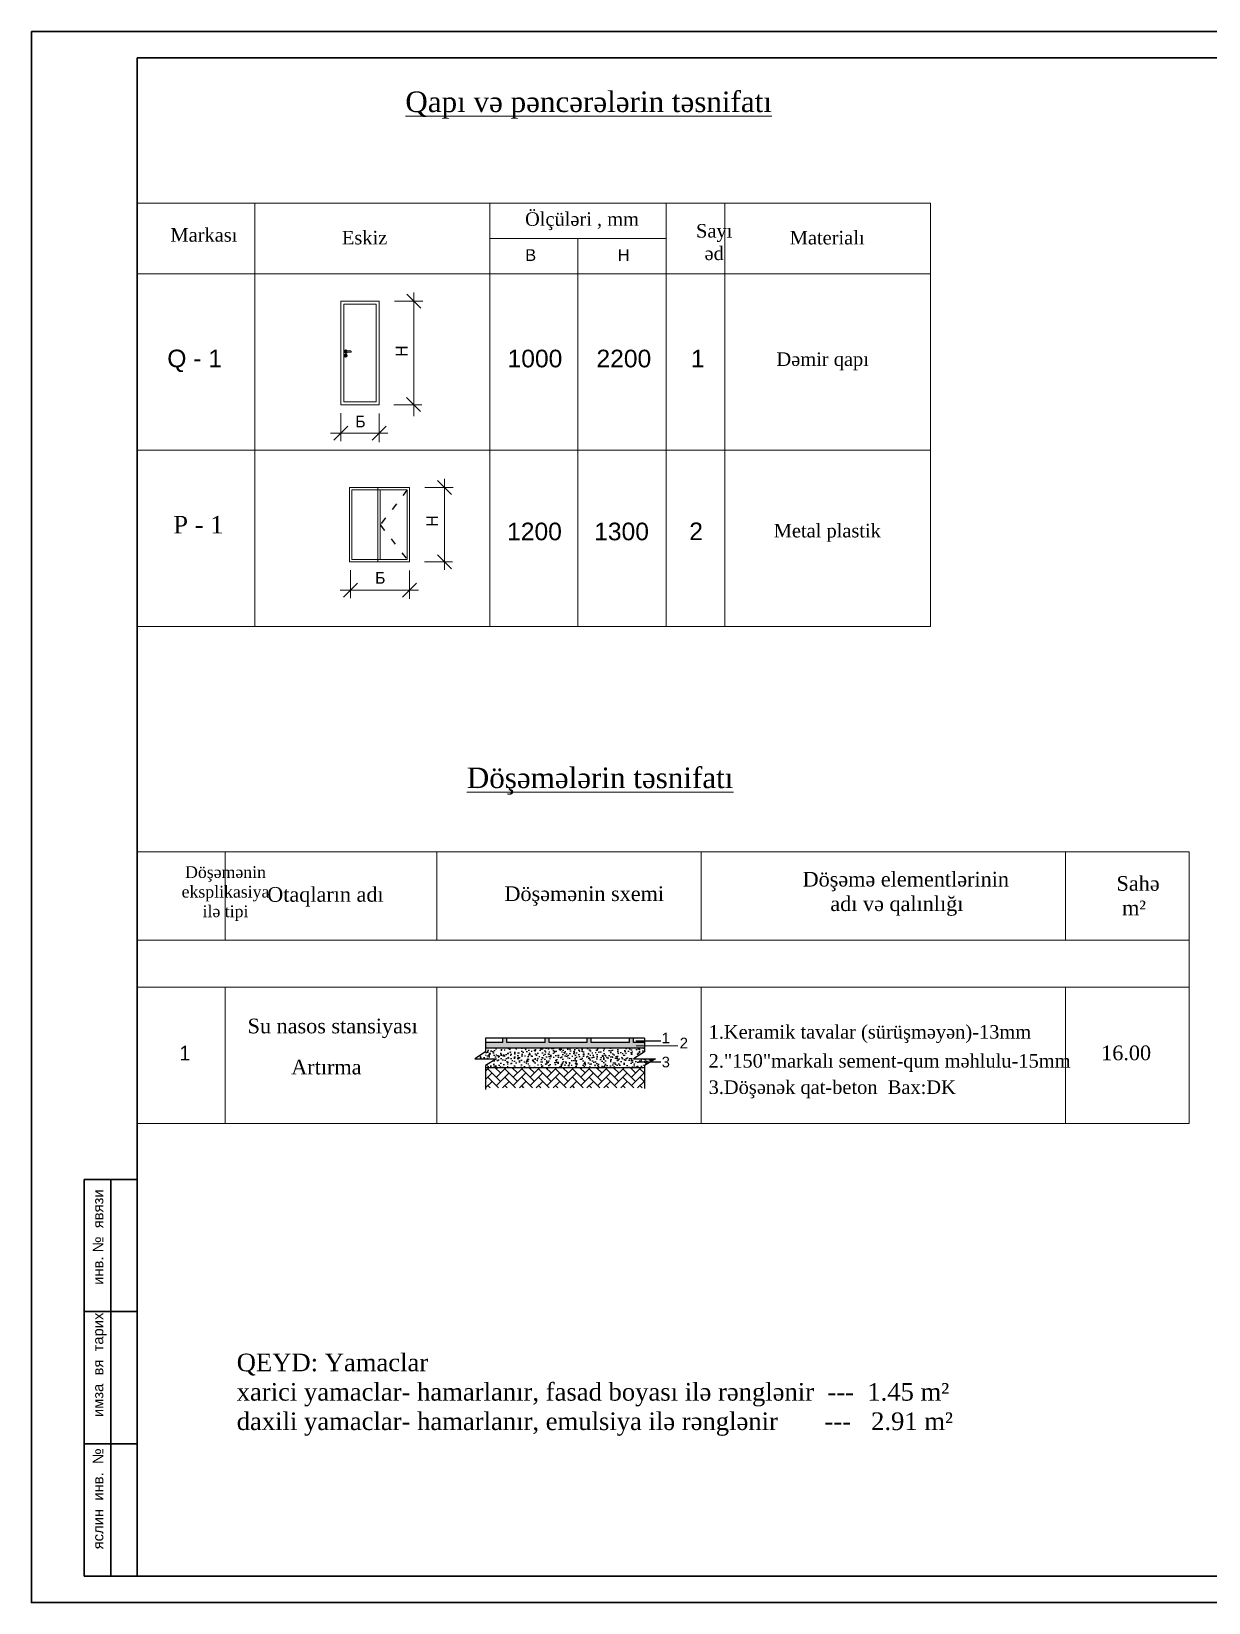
# Model space of a CAD drawing. Header units: millimetres. Extents: x 120281 to 1416367021, y -641565767 to 918373.
# Drawn here: x 586584 to 606616, y 874053 to 900783 of the extents above; entities that cross this region are included whole.
import ezdxf

# ---------------------------------------------------------------- set-up
doc = ezdxf.new("R2010")
doc.units = ezdxf.units.MM
doc.linetypes.add('ACAD_ISO03W100', pattern=[30, 12, -18])
for name, color, linetype, lineweight in [('аракясмя', 130, 'Continuous', 20), ('окна', 150, 'Continuous', 15), ('перегородка', 130, 'Continuous', 20), ('перегородка_Ном._пера__1', 7, 'Continuous', 15), ('размер', 90, 'Continuous', 40), ('размер2', 210, 'Continuous', 15)]:
    doc.layers.add(name, color=color, linetype=linetype, lineweight=lineweight)
doc.styles.add('Arial AzLat', font='AZLTM.TTF', dxfattribs={"height": 300})
doc.styles.get("Standard").update_dxf_attribs({"font": 'arial.ttf'})
doc.styles.add('Times New  Roman', font='times.ttf')

# ---------------------------------------------------------------- blocks, each defined once
blk = doc.blocks.new('ручка дверная 2')
at = {"layer": 'перегородка', "color": 0}
for p, q in [((109711, -1632), (109704, -1632)), ((109711, -1638), (109704, -1638)), ((109720, -1623), (109720, -1616)), ((109720, -1647), (109720, -1654)), ((109726, -1623), (109726, -1616)), ((109726, -1647), (109726, -1654)), ((109735, -1632), (109742, -1632)), ((109735, -1638), (109742, -1638)), ((109837, -1530), (109745, -1530)), ((109745, -1555), (109837, -1555))]:
    blk.add_line(p, q, dxfattribs=at)
for centre, radius in [((109723, -1635), 34.9), ((109697, -1635), 7.1), ((109723, -1543), 12.7), ((109723, -1635), 12.7), ((109723, -1609), 7.1), ((109723, -1660), 7.1), ((109748, -1635), 7.1)]:
    blk.add_circle(centre, radius, dxfattribs=at)
for centre, radius, start, end in [((109723, -1543), 38.1, 19.6514, 340.3603), ((109723, -1543), 25.4, 30.3431, 329.7554), ((109723, -1635), 25.4, 106.4412, 164.0789), ((109723, -1635), 25.4, 195.2407, 254.2093), ((109723, -1635), 25.4, 16.12, 74.0884), ((109723, -1635), 25.4, 286.2342, 343.9047), ((109837, -1543), 12.7, 270, 90)]:
    blk.add_arc(centre, radius, start, end, dxfattribs=at)
blk = doc.blocks.new('_Oblique')
at = {"color": 0, "linetype": 'ByBlock', "lineweight": -2}
blk.add_line((-0.5, -0.5), (0.5, 0.5), dxfattribs=at)

msp = doc.modelspace()

# ---------------------------------------------------------------- hatches: boundary and pattern name
at = {"layer": 'размер', "lineweight": 25}
h = msp.add_hatch(dxfattribs=at)
h.set_pattern_fill('AR-CONC', color=0, scale=0.9, style=0)
h.set_pattern_definition([(50, (1163091.54, 5650878.83), (163.966202, -14.345177), [17.145, -188.595]), (355, (1163091.54, 5650878.83), (-31.719079, 171.951161), [13.716, -150.876526]), (100.4514447, (1163105.2, 5650877.63), (132.2471224, 157.6059767), [14.571008, -160.28122]), (46.1842, (1163091.54, 5650924.55), (243.971137, -37.838095), [25.7175, -282.8925]), (96.6355576, (1163111.87, 5650921.4), (213.663721, 222.683512), [21.856521, -240.422047]), (351.184151, (1163091.54, 5650924.55), (213.66372, 222.683512), [20.57397, -226.313759]), (21, (1163114.4, 5650913.12), (136.452952, -92.0386784), [17.145, -188.595]), (326, (1163114.4, 5650913.12), (55.6218255, 165.7691695), [13.716, -150.876]), (71.451445, (1163125.77, 5650905.45), (192.0747774, 73.730492), [14.571008, -160.280944]), (37.5, (1163091.536, 5650878.83), (2.7797429, 76.099535), [0, -149.0472, 0, -153.162, 0, -151.4475]), (7.5, (1163091.54, 5650878.83), (60.1376963, 90.1625173), [0, -87.3252, 0, -145.6182, 0, -57.7215]), (327.5, (1163040.56, 5650878.83), (122.03153565, -5.1558696), [0, -57.15, 0, -178.308, 0, -236.601]), (317.5, (1163017.7, 5650878.83), (133.3162632, 22.883842), [0, -74.295, 0, -118.4148, 0, -168.021])])
h.paths.add_polyline_path([(597016.97169, 883420.61296), (597016.97169, 883486.36715), (594311.69083, 883486.36715), (594311.69083, 883420.61296), (594127.22599, 883304.59734), (594496.15567, 883304.59734), (594311.69083, 883188.58171), (594311.69083, 883152.75816), (597016.97169, 883152.75816), (597016.97169, 883188.58171), (597201.43653, 883304.59734), (596832.50684, 883304.59734)])
h = msp.add_hatch(dxfattribs=at)
h.set_pattern_fill('AR-SAND', color=0, style=0)
h.set_pattern_definition([(37.5, (137580.338, 691251.477), (-1.6000313, 48.9413237), [0, -38.608, 0, -43.18, 0, -41.275]), (7.5, (137580.34, 691251.48), (44.952328, 71.68251), [0, -20.828, 0, -34.798, 0, -13.335]), (327.5, (137549.096, 691251.477), (79.099237, 0.1437185), [0, -12.7, 0, -45.72, 0, -59.69]), (317.5, (137549.096, 691251.48), (76.355645, 22.292932), [0, -6.35, 0, -29.972, 0, -34.29])])
h.paths.add_polyline_path([(597016.97169, 883486.36715), (597016.97169, 883579.17965), (596828.43168, 883579.17965), (596828.43168, 883653.42965), (596761.8568, 883653.42965), (596761.8568, 883579.17965), (596110.37341, 883579.17965), (596110.37341, 883653.42965), (596043.79853, 883653.42965), (596043.79853, 883579.17965), (595392.31513, 883579.17965), (595392.31513, 883653.42965), (595325.74025, 883653.42965), (595325.74025, 883579.17965), (594674.25686, 883579.17965), (594674.25686, 883653.42965), (594607.68198, 883653.42965), (594607.68198, 883579.17965), (594311.69083, 883579.17965), (594311.69083, 883486.36715)])
h = msp.add_hatch(dxfattribs=at)
h.set_pattern_fill('AR-HBONE', color=0, style=0)
h.set_pattern_definition([(45, (137580.34, 691747.79), (1e-14, 143.684098), [304.8, -101.6]), (135, (137652.18, 691819.63), (1e-14, 143.684098), [304.8, -101.6])])
h.paths.add_polyline_path([(594311.69083, 883152.75816), (594311.69083, 882808.63682), (597016.97169, 882808.63682), (597016.97169, 883152.75816)])

# ---------------------------------------------------------------- linework, layer by layer
at = {"color": 0, "linetype": 'ACAD_ISO03W100', "ltscale": 10}
msp.add_lwpolyline([(592977.32542, 892981.36841), (592519.6836, 892389.17433), (592977.32542, 891796.98025)], dxfattribs=at)
at = {"layer": 'аракясмя', "color": 0, "lineweight": 20}
for p, q in [((588383.65103, 897858.94082), (588383.65103, 893658.94082)), ((588383.65103, 897858.94082), (601883.65103, 897858.94082)), ((590383.65103, 897858.94082), (590383.65103, 893658.94082)), ((594383.65103, 897858.94082), (594383.65103, 893658.94082)), ((597383.65103, 897858.94082), (597383.65103, 893658.94082)), ((598383.65103, 897858.94082), (598383.65103, 893658.94082)), ((601883.65103, 897858.94082), (601883.65103, 893658.94082)), ((595883.65103, 897258.94082), (595883.65103, 893658.94082)), ((588383.65103, 896658.94082), (601883.65103, 896658.94082)), ((588383.65103, 893658.94082), (601883.65103, 893658.94082)), ((588383.65103, 893658.94082), (588383.65103, 890658.94082)), ((588383.65103, 893658.94082), (601883.65103, 893658.94082)), ((590383.65103, 893658.94082), (590383.65103, 890658.94082)), ((594383.65103, 893658.94082), (594383.65103, 890658.94082)), ((595883.65103, 893658.94082), (595883.65103, 890658.94082)), ((597383.65103, 893658.94082), (597383.65103, 890658.94082)), ((598383.65103, 893658.94082), (598383.65103, 890658.94082)), ((601883.65103, 893658.94082), (601883.65103, 890658.94082)), ((588383.65103, 890658.94082), (601883.65103, 890658.94082)), ((588383.65103, 890658.94082), (601883.65103, 890658.94082)), ((588383.65103, 890658.94082), (601883.65103, 890658.94082)), ((588383.65103, 886824.23312), (606283.65103, 886824.23312)), ((588383.65103, 886824.23312), (588383.65103, 882201.57197)), ((589883.65103, 886824.23312), (589883.65103, 885324.6978)), ((593483.48596, 886824.23312), (593483.48596, 885324.6978)), ((597983.76453, 886824.23312), (597983.76453, 885324.6978)), ((604183.65103, 886824.23312), (604183.65103, 885324.6978)), ((606283.65103, 886824.23312), (606283.65103, 882201.57197)), ((588383.65103, 885324.6978), (606283.65103, 885324.6978)), ((588383.65103, 884524.6978), (606283.65103, 884524.6978)), ((589883.65103, 884524.6978), (589883.65103, 882201.57197)), ((593483.48596, 884524.6978), (593483.48596, 882201.57197)), ((597983.76453, 884524.6978), (597983.76453, 882201.57197)), ((604183.65103, 884524.6978), (604183.65103, 882201.57197)), ((596874.47195, 883524.56944), (597585.78634, 883524.56944)), ((588383.65103, 882201.57197), (606283.65103, 882201.57197))]:
    msp.add_line(p, q, dxfattribs=at)
at = {"layer": 'аракясмя', "color": 0}
msp.add_line((594383.65103, 897258.94082), (597383.65103, 897258.94082), dxfattribs=at)
at = {"layer": 'аракясмя', "color": 0, "lineweight": 25}
for p, q in [((596867.02891, 883611.49987), (597292.80394, 883611.49987)), ((596910.0559, 883252.87142), (597292.80394, 883252.87142))]:
    msp.add_line(p, q, dxfattribs=at)
at = {"layer": 'окна', "color": 0, "lineweight": 9}
for p, q in [((591849.70553, 896192.47554), (592499.70553, 896192.47554)), ((591849.70553, 896192.47554), (591849.70553, 894429.72825)), ((591899.70552, 896142.47554), (591899.70552, 894479.72825)), ((591899.70552, 896142.47554), (592449.70553, 896142.47554)), ((592449.70553, 896142.47554), (592449.70553, 894479.72825)), ((592499.70553, 896192.47554), (592499.70553, 894429.72825)), ((591849.70553, 894429.72825), (592499.70553, 894429.72825)), ((591899.70552, 894479.72825), (592449.70553, 894479.72825)), ((591997.27045, 893022.36841), (593018.32542, 893022.36841)), ((591997.27045, 891760.62861), (591997.27045, 893022.36841)), ((592037.77045, 891796.98025), (592037.77045, 892981.36841)), ((592037.77045, 892981.36841), (592977.32542, 892981.36841)), ((592479.1836, 891760.62861), (592479.1836, 893022.36841)), ((592519.6836, 891796.98025), (592519.6836, 892981.36841)), ((592977.32542, 892981.36841), (592977.32542, 891796.98025)), ((593018.32542, 893022.36841), (593018.32542, 891760.62861)), ((593018.32542, 891760.62861), (591997.27045, 891760.62861)), ((592977.32542, 891796.98025), (592037.77045, 891796.98025))]:
    msp.add_line(p, q, dxfattribs=at)
at = {"layer": 'перегородка', "color": 0, "lineweight": 25}
for p, q in [((597016.97169, 883653.42965), (594311.69083, 883653.42965)), ((594311.69083, 883653.42965), (594311.69083, 883420.61296)), ((594607.68198, 883579.17965), (594311.69083, 883579.17965)), ((597016.97169, 883486.36715), (594311.69083, 883486.36715)), ((597016.97169, 883486.36715), (594311.69083, 883486.36715)), ((594607.68198, 883579.17965), (594607.68198, 883653.42965)), ((594674.25686, 883579.17965), (594674.25686, 883653.42965)), ((595325.74025, 883579.17965), (594674.25686, 883579.17965)), ((595325.74025, 883579.17965), (595325.74025, 883653.42965)), ((595392.31513, 883579.17965), (595392.31513, 883653.42965)), ((596043.79853, 883579.17965), (595392.31513, 883579.17965)), ((596043.79853, 883579.17965), (596043.79853, 883653.42965)), ((596110.37341, 883579.17965), (596110.37341, 883653.42965)), ((596761.8568, 883579.17965), (596110.37341, 883579.17965)), ((596761.8568, 883579.17965), (596761.8568, 883653.42965)), ((596828.43168, 883579.17965), (596828.43168, 883653.42965)), ((597016.97169, 883579.17965), (596828.43168, 883579.17965)), ((597016.97169, 883653.42965), (597016.97169, 883420.61296)), ((594311.69083, 883420.61296), (594127.22599, 883304.59734)), ((594127.22599, 883304.59734), (594496.15567, 883304.59734)), ((594311.69083, 883369.14746), (594311.69083, 883359.73692)), ((594496.15567, 883304.59734), (594311.69083, 883188.58171)), ((594311.69083, 883188.58171), (594311.69083, 882781.37254)), ((597016.97169, 883420.61296), (596832.50684, 883304.59734)), ((596832.50684, 883304.59734), (597201.43653, 883304.59734)), ((597201.43653, 883304.59734), (597016.97169, 883188.58171)), ((597016.97169, 883188.58171), (597016.97169, 882797.90133)), ((597016.97169, 883152.75816), (594311.69083, 883152.75816)), ((597016.97169, 883152.75816), (594811.69083, 883152.75816))]:
    msp.add_line(p, q, dxfattribs=at)
at = {"layer": 'размер', "color": 0, "lineweight": 9}
for p, q in [((593093.51233, 894234.89895), (593093.51233, 896342.47554)), ((592760.80818, 896192.47554), (593243.51233, 896192.47554)), ((592752.5744, 894429.72825), (593229.7343, 894429.72825)), ((591849.70553, 894287.96202), (591849.70553, 893810.80213)), ((592499.70553, 894279.72825), (592499.70553, 893797.02409)), ((591672.42123, 893947.02409), (592649.70553, 893947.02409)), ((593612.13222, 891621.21634), (593612.13222, 893172.36841)), ((593279.42807, 893022.36841), (593762.13222, 893022.36841)), ((593271.1943, 891760.62861), (593748.35419, 891760.62861)), ((592013.48273, 891618.86238), (592013.48273, 891141.70249)), ((593018.32542, 891610.62861), (593018.32542, 891127.92446)), ((591839.56815, 891277.92446), (593168.32542, 891277.92446))]:
    msp.add_line(p, q, dxfattribs=at)
at = {"layer": 'размер2', "color": 0, "lineweight": 30}
for p, q in [((588383.65103, 881252.61124), (587483.65103, 881252.61124)), ((587483.65103, 874502.61124), (587483.65103, 881252.61124)), ((587483.65193, 874502.61124), (587483.65193, 881252.60449)), ((587933.65103, 874502.61124), (587933.65103, 881252.61124)), ((587933.65148, 874502.61124), (587933.65148, 881252.60449)), ((588383.65103, 879002.61124), (587483.65103, 879002.61124)), ((588383.65103, 876752.61124), (587483.65103, 876752.61124)), ((588383.65103, 874502.61124), (587483.65103, 874502.61124))]:
    msp.add_line(p, q, dxfattribs=at)
for points in [[(586583.65283, 900782.58496), (624383.61503, 900782.58496), (624383.61503, 874052.61169), (586583.65283, 874052.61169)], [(588383.65103, 900332.58541), (623933.61548, 900332.58541), (623933.61548, 874502.61124), (588383.65103, 874502.61124)]]:
    msp.add_lwpolyline(points, close=True, dxfattribs=at)

# ---------------------------------------------------------------- block references
at = {"layer": 'окна', "color": 0, "lineweight": 9, "xscale": 0.75, "yscale": 0.75, "zscale": 0.75}
msp.add_blockref('ручка дверная 2', (509640.12324, 896493.14252), dxfattribs=at)
at = {"layer": 'размер', "color": 0, "lineweight": 9, "xscale": 240, "yscale": 240, "zscale": 240}
for p, rotation in [((593093.51233, 896192.47554), 90), ((593086.62331, 894436.61727), 270), ((591849.70553, 893947.02409), 180), ((593612.13222, 893022.36841), 90), ((593612.13222, 891760.62861), 270), ((592013.48273, 891277.92446), 180)]:
    msp.add_blockref('_Oblique', p, dxfattribs=dict(at, rotation=rotation))
for p in [(592499.70553, 893947.02409), (593018.32542, 891277.92446)]:
    msp.add_blockref('_Oblique', p, dxfattribs=at)

# ---------------------------------------------------------------- texts
at = {"layer": 'аракясмя', "color": 0, "lineweight": 20}
for s, height, p in [('B', 200, (594986.88197, 896878.06199)), ('H', 200, (596560.166, 896878.06199)), ('Q - 1', 300, (588895.73516, 895068.88799)), ('1000', 300, (594686.42981, 895067.54623)), ('2200', 300, (596199.40025, 895067.54623)), ('1', 300, (597807.09173, 895067.06813)), ('1200', 300, (594678.63087, 892125.42815)), ('1300', 300, (596160.31586, 892125.42815)), ('2', 300, (597778.78439, 892127.71965)), ('1', 180, (597309.5472, 883568.78728)), ('2', 180, (597616.48715, 883481.85685)), ('3', 180, (597309.5472, 883158.48652))]:
    msp.add_text(s, height=height, dxfattribs=at).set_placement(p)
for s, height, style, p in [('P - 1', 300, 'Times New  Roman', (588997.33251, 892240.86827)), ('1', 250, 'Arial AzLat', (589101.39077, 883275.47383))]:
    msp.add_text(s, height=height, dxfattribs=dict(at, style=style)).set_placement(p)
at = {"layer": 'перегородка', "color": 0, "attachment_point": 1}
for s, insert, char_height in [('{\\fTimes New Roman|b0|i0|c238|p18;Ölçüləri , mm}', (594984.01584, 897705.60519), 230), ('{\\fTimes New Roman|b0|i0|c238|p18;Markası}', (588950.41337, 897435.43085), 230), ('{\\fTimes New Roman|b0|i0|c238|p18;Eskiz}', (591867.2752, 897388.87968), 230), ('\\pxqc;{\\fTimes New Roman|b0|i0|c238|p18;Sayı \\Pəd}', (597850.83258, 897505.44869), 230), ('{\\fTimes New Roman|b0|i0|c238|p18;Materialı}', (599488.7153, 897388.87968), 230), ('{\\fTimes New Roman|b0|i0|c238|p18;Dəmir qapı}', (599263.08929, 895321.90405), 230), ('{\\fTimes New Roman|b0|i0|c238|p18;Metal plastik}', (599216.78472, 892404.40676), 230), ('\\pxqc;{\\fTimes New Roman|b0|i0|c238|p18;Döşəmənin\\Peksplikasiya\\Pilə tipi}', (589140.24552, 886580.2342), 200), ('{\\fTimes New Roman|b0|i0|c238|p18;Döşəmə elementlərinin \\P     adı və qalınlığı}', (599707.53301, 886484.46413), 250), ('{\\fTimes New Roman|b0|i0|c238|p18;Sahə\\P m²}', (605049.83554, 886412.59585), 250), ('{\\fTimes New Roman|b0|i0|c238|p18;Otaqların adı}', (590596.3143, 886225.5971), 250), ('{\\fTimes New Roman|b0|i0|c238|p18;Döşəmənin sxemi}', (594633.46854, 886238.10562), 250), ('{\\fTimes New Roman|b0|i0|c0|p18;Su \\fTimes New Roman|b0|i0|c238|p18;nasos stansiyası}', (590262.64979, 883987.07941), 250), ('{\\fTimes New Roman|b0|i0|c238|p18;1.Keramik tavalar (sürüşməyən)-13mm}', (598107.72351, 883877.0498), 230), ('{\\fTimes New Roman|b0|i0|c0|p18;16.00}', (604788.26028, 883529.68606), 250), ('{\\fTimes New Roman|b0|i0|c0|p18;Art\\fTimes New Roman|b0|i0|c238|p18;ırma }', (591005.84963, 883288.37409), 250), ('{\\fTimes New Roman|b0|i0|c238|p18;2."150"markalı sement-qum məhlulu-15mm}', (598107.72351, 883383.72305), 230), ('{\\fTimes New Roman|b0|i0|c238|p18;3.Döşənək qat-beton  Bax:DK}', (598107.72351, 882936.04447), 230), ('{\\fTimes New Roman|b0|i0|c238|p18;QEYD: Yamaclar \\Pxarici yamaclar- hamarlanır,\\fTimes New Roman|b0|i0|c0|p18; \\fTimes New Roman|b0|i0|c238|p18;fasad boyası ilə rənglənir \\fTimes New Roman|b0|i0|c0|p18; \\fTimes New Roman|b0|i0|c238|p18;--- \\fTimes New Roman|b0|i0|c0|p18; \\fTimes New Roman|b0|i0|c238|p18;1.45\\fTimes New Roman|b0|i0|c0|p18; \\fTimes New Roman|b0|i0|c238|p18;m²\\Pdaxili yamaclar- hamarlanır,\\fTimes New Roman|b0|i0|c0|p18; \\fTimes New Roman|b0|i0|c238|p18;emulsiya ilə rənglənir  \\fTimes New Roman|b0|i0|c0|p18;     \\fTimes New Roman|b0|i0|c238|p18;---\\fTimes New Roman|b0|i0|c0|p18;   \\fTimes New Roman|b0|i0|c238|p18;2.91\\fTimes New Roman|b0|i0|c0|p18; \\fTimes New Roman|b0|i0|c238|p18;m²}', (590077.44387, 878288.07154), 300)]:
    msp.add_mtext(s, dxfattribs=dict(at, insert=insert, char_height=char_height))
at = {"layer": 'перегородка_Ном._пера__1', "color": 0, "linetype": 'Continuous', "char_height": 350, "attachment_point": 7, "style": 'Times New  Roman'}
for s, insert in [('{\\fTimes New Roman|b0|i0|c238|p18;\\LQapı və pəncərələrin təsnifatı}', (592947.60561, 899297.14955)), ('{\\fTimes New Roman|b0|i0|c238|p18;\\LDöşəmələrin təsnifatı}', (593993.4298, 887795.2982))]:
    msp.add_mtext(s, dxfattribs=dict(at, insert=insert))
at = {"layer": 'размер', "color": 0, "char_height": 200, "attachment_point": 5, "rotation": 90, "style": 'Arial AzLat'}
for insert in [(592885.21517, 895343.99254), (593403.83507, 892452.29467)]:
    msp.add_mtext('\\A1;H', dxfattribs=dict(at, insert=insert))
at = {"layer": 'размер', "color": 0, "char_height": 200, "attachment_point": 5, "style": 'Arial AzLat'}
for insert in [(592182.37872, 894146.06255), (592520.54292, 891486.22161)]:
    msp.add_mtext('\\A1;Б', dxfattribs=dict(at, insert=insert))
at = {"layer": 'размер2', "color": 0, "lineweight": 30}
for s, p in [('инв. №  явязи', (587807.70298, 879458.00936)), ('имза  вя  тарих', (587807.70298, 877208.00936)), ('яслин  инв.  №', (587807.70298, 874958.00936))]:
    msp.add_text(s, height=180, rotation=90, dxfattribs=at).set_placement(p)

doc.saveas('drawing.dxf')
